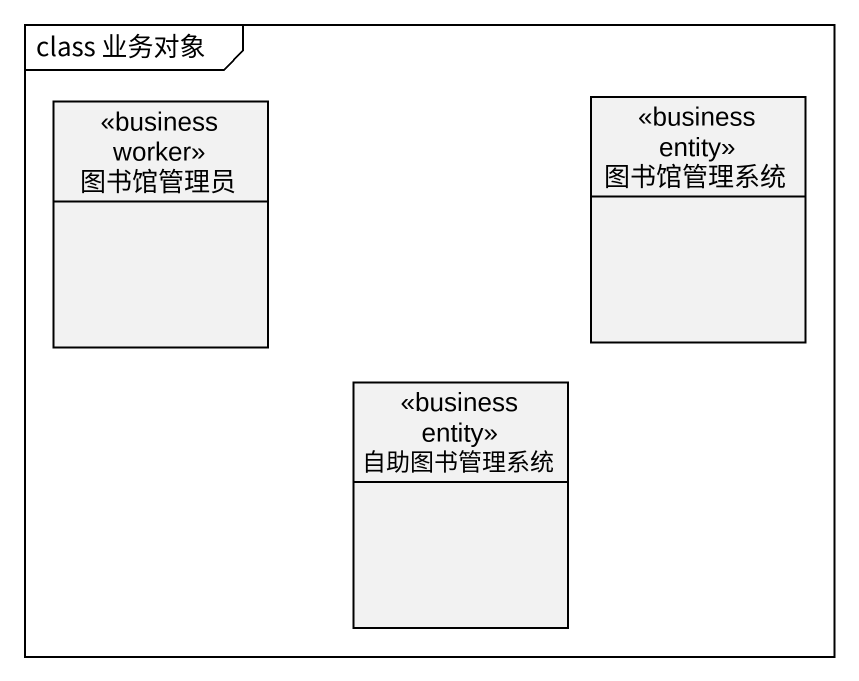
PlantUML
@startuml
mainframe class 业务对象
hide circle
hide empty members
class 图书馆管理员 <<business worker>>
class 图书馆管理系统 <<business entity>>
class 自助图书管理系统 <<business entity>>
@enduml
